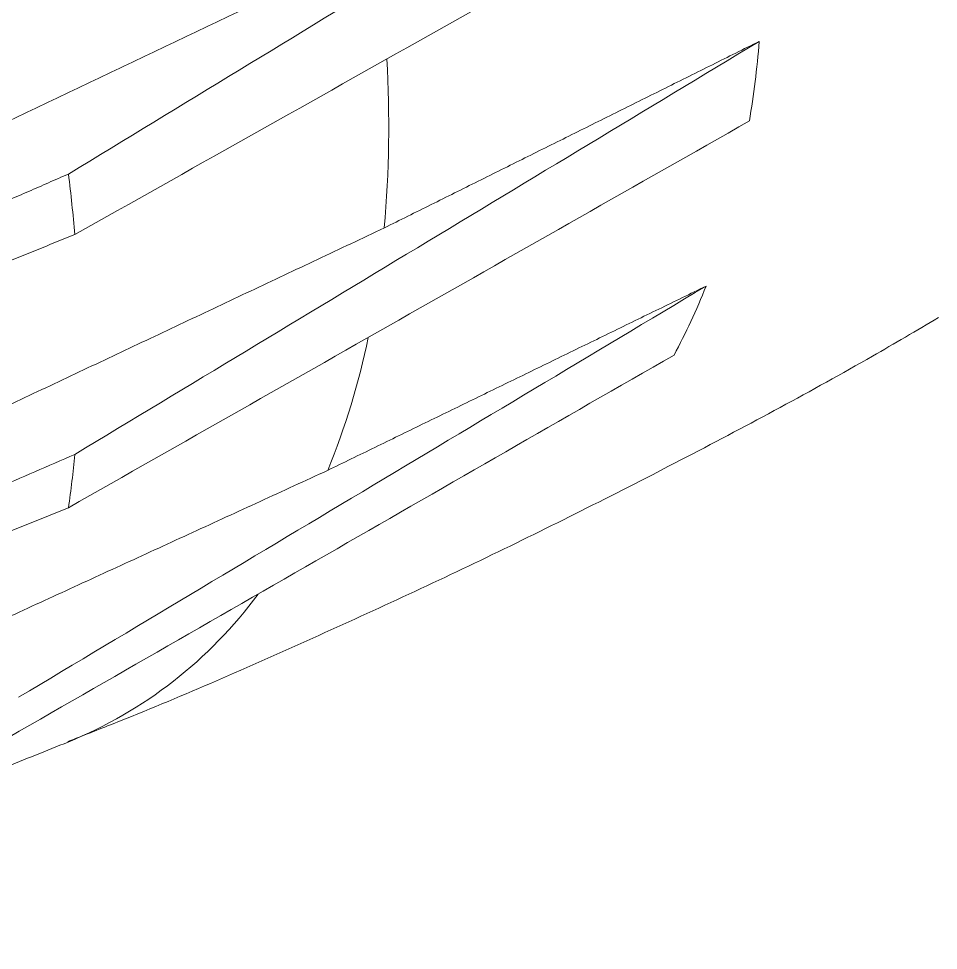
# Model space of a CAD drawing. Extents: x 12.1 to 108.7, y 1 to 80.4.
# Drawn here: x 19.203 to 20.968, y 4.959 to 6.746 of the extents above; entities that cross this region are included whole.
import ezdxf

# ---------------------------------------------------------------- set-up
doc = ezdxf.new("R2010")
doc.units = 0
doc.header["$MEASUREMENT"] = 0
doc.linetypes.add('SLD-Solid', pattern=[0])
doc.layers.get('0').update_dxf_attribs({"linetype": 'CONTINUOUS'})

msp = doc.modelspace()

# ---------------------------------------------------------------- linework, layer by layer
at = {"color": 7, "linetype": 'SLD-Solid', "lineweight": 15}
for p, q in [((20.6244, 6.7027), (20.6244, 6.7027)), ((20.5223, 6.2333), (20.5224, 6.2333))]:
    msp.add_line(p, q, dxfattribs=at)
for centre, radius, start, end in [((17.6606, 6.5397), 2.2527, 355.0394, 3.2863), ((16.4387, 6.0912), 2.8822, 4.7932, 7.1147), ((18.4707, 6.4232), 1.4326, 337.7008, 348.379), ((17.3484, 6.0912), 1.9708, 351.7425, 354.7336), ((18.9788, 6.1447), 0.8484, 292.1073, 323.712)]:
    msp.add_arc(centre, radius, start, end, dxfattribs=at)
for centre, major_axis, ratio, start_param, end_param in [((-46.4682, -30.7173), (127.3847, 76.0633), 0.014151, 5.246425, 5.258446), ((-15.9427, -11.2779), (116.069, 64.6279), 0.013906, 5.013241, 5.025142), ((-15.9427, -13.0116), (116.0683, 69.3061), 0.014151, 5.012534, 5.024435), ((18.7395, 7.87), (-1.375, 2.1461), 0.605843, 3.731542, 3.810356), ((-46.4682, -28.8146), (127.3855, 70.929), 0.013906, 5.247133, 5.259153), ((14.4888, 4.6397), (104.7867, 62.5697), 0.014151, 4.748942, 4.761548), ((18.7625, 7.8831), (-1.3528, 2.1591), 0.600031, 3.469902, 3.555779), ((-76.8997, -46.2974), (138.6671, 77.2107), 0.013906, 5.469927, 5.482983)]:
    msp.add_ellipse(centre, major_axis=major_axis, ratio=ratio, start_param=start_param, end_param=end_param, dxfattribs=at)
for points in [[(18.8569, 6.3944), (19.889, 6.885)], [(20.6244, 6.7027), (19.9049, 6.3449)], [(19.2987, 6.4482), (18.9928, 6.3146)], [(19.9049, 6.3449), (18.8785, 5.8605)], [(19.0041, 6.2087), (19.3108, 6.332)], [(20.5223, 6.2333), (19.7961, 5.8797)], [(19.7961, 5.8797), (18.7586, 5.4031)], [(19.2987, 5.8081), (18.9928, 5.6844)], [(18.3028, 4.959), (19.298, 5.3586)]]:
    msp.add_open_spline(points, degree=1, dxfattribs=at)
for points, knots in [([(19.2973, 5.3595), (19.3265, 5.3709), (19.481, 5.4309), (19.7569, 5.5516), (20.1244, 5.7214), (20.486, 5.9043), (20.7674, 6.0547), (20.926, 6.1479), (20.9681, 6.1727)], [0, 0, 0, 0, 0.050656, 0.268399, 0.486144, 0.703809, 0.921312, 1, 1, 1, 1]), ([(19.0041, 5.7772), (19.0552, 5.7994), (19.1574, 5.8437), (19.2597, 5.8881), (19.3108, 5.9103)], [0, 0, 0, 0, 0.4998082, 1, 1, 1, 1])]:
    msp.add_open_spline(points, degree=3, knots=knots, dxfattribs=at)

doc.saveas('drawing.dxf')
